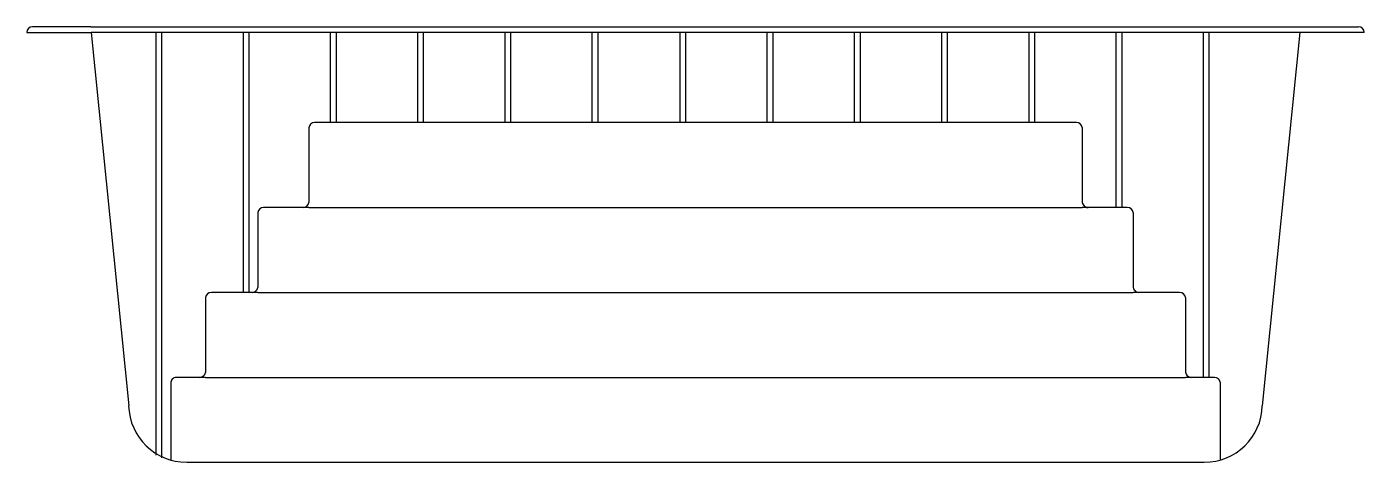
# Model space of a CAD drawing. Extents: x -1182.26 to -1177.66, y 382.96 to 384.46.
import ezdxf

# ---------------------------------------------------------------- set-up
doc = ezdxf.new("R2010")
doc.units = 0
doc.header["$LTSCALE"] = 10
doc.header["$MEASUREMENT"] = 0
doc.layers.add('Piscinas_Fibratec', color=4, linetype='CONTINUOUS')

msp = doc.modelspace()

# ---------------------------------------------------------------- linework, layer by layer
at = {"layer": 'Piscinas_Fibratec', "color": 2}
for p, q in [((-1182.263, 384.4388), (-1182.043, 384.4388)), ((-1182.043, 384.4588), (-1182.243, 384.4588)), ((-1182.043, 384.4588), (-1177.883, 384.4588)), ((-1177.885, 384.4388), (-1182.041, 384.4388)), ((-1177.883, 384.4588), (-1177.683, 384.4588)), ((-1177.663, 384.4388), (-1177.883, 384.4388))]:
    msp.add_line(p, q, dxfattribs=at)
at = {"layer": 'Piscinas_Fibratec'}
for p, q in [((-1182.041, 384.4388), (-1181.9125, 383.1533)), ((-1177.885, 384.4388), (-1178.0136, 383.1533)), ((-1181.293, 384.1106), (-1181.293, 383.8536)), ((-1178.6528, 384.1288), (-1181.2731, 384.1288)), ((-1178.633, 384.1117), (-1178.633, 383.8578)), ((-1181.293, 383.8363), (-1181.4483, 383.8363)), ((-1181.293, 383.8363), (-1178.633, 383.8363)), ((-1178.4779, 383.8363), (-1178.633, 383.8363)), ((-1181.468, 383.8194), (-1181.468, 383.5609)), ((-1178.458, 383.8187), (-1178.458, 383.5644)), ((-1181.648, 383.5259), (-1181.648, 383.2684)), ((-1181.468, 383.5438), (-1181.6282, 383.5438)), ((-1181.468, 383.5438), (-1178.458, 383.5438)), ((-1178.2979, 383.5438), (-1178.458, 383.5438)), ((-1178.278, 383.5259), (-1178.278, 383.2693)), ((-1181.768, 383.23), (-1181.768, 382.9666)), ((-1181.648, 383.2513), (-1181.7481, 383.2513)), ((-1181.648, 383.2513), (-1178.278, 383.2513)), ((-1178.1778, 383.2513), (-1178.278, 383.2513)), ((-1178.158, 383.2345), (-1178.158, 382.9666)), ((-1181.7126, 382.9588), (-1178.2135, 382.9588))]:
    msp.add_line(p, q, dxfattribs=at)
at = {"layer": 'Piscinas_Fibratec', "color": 1}
for p, q in [((-1181.8181, 382.9836), (-1181.8181, 384.4388)), ((-1181.7981, 382.974), (-1181.7981, 384.4388)), ((-1181.5181, 383.5438), (-1181.5181, 384.4388)), ((-1181.4981, 383.5438), (-1181.4981, 384.4388)), ((-1181.2181, 384.1288), (-1181.2181, 384.4388)), ((-1181.1981, 384.1288), (-1181.1981, 384.4388)), ((-1180.9181, 384.1288), (-1180.9181, 384.4388)), ((-1180.8981, 384.1288), (-1180.8981, 384.4388)), ((-1180.6181, 384.1288), (-1180.6181, 384.4388)), ((-1180.5981, 384.1288), (-1180.5981, 384.4388)), ((-1180.3181, 384.1288), (-1180.3181, 384.4388)), ((-1180.2981, 384.1288), (-1180.2981, 384.4388)), ((-1180.016, 384.1288), (-1180.016, 384.4388)), ((-1179.996, 384.1288), (-1179.996, 384.4388)), ((-1179.716, 384.1288), (-1179.716, 384.4388)), ((-1179.696, 384.1288), (-1179.696, 384.4388)), ((-1179.416, 384.1288), (-1179.416, 384.4388)), ((-1179.396, 384.1288), (-1179.396, 384.4388)), ((-1179.116, 384.1288), (-1179.116, 384.4388)), ((-1179.096, 384.1288), (-1179.096, 384.4388)), ((-1178.816, 384.1288), (-1178.816, 384.4388)), ((-1178.796, 384.1288), (-1178.796, 384.4388)), ((-1178.516, 383.8363), (-1178.516, 384.4388)), ((-1178.496, 383.8363), (-1178.496, 384.4388)), ((-1178.216, 383.2513), (-1178.216, 384.4388)), ((-1178.196, 383.2513), (-1178.196, 384.4388))]:
    msp.add_line(p, q, dxfattribs=at)
at = {"layer": 'Piscinas_Fibratec', "color": 2}
for centre, start, end in [((-1182.243, 384.4388), 90, 180), ((-1177.683, 384.4388), 360, 90)]:
    msp.add_arc(centre, 0.02, start, end, dxfattribs=at)
at = {"layer": 'Piscinas_Fibratec'}
for centre, radius, start, end in [((-1181.2731, 384.1088), 0.02, 90, 174.9035), ((-1178.6528, 384.1088), 0.02, 8.3987, 90), ((-1181.4483, 383.8163), 0.02, 90, 170.9168), ((-1181.3129, 383.8563), 0.02, 270, 352.3954), ((-1178.6131, 383.8563), 0.02, 175.6396, 270), ((-1178.4779, 383.8163), 0.02, 6.9904, 90), ((-1181.4878, 383.5638), 0.02, 270, 351.736), ((-1178.438, 383.5638), 0.02, 178.3083, 270), ((-1181.6282, 383.5238), 0.02, 90, 173.7822), ((-1178.2979, 383.5238), 0.02, 6.1575, 90), ((-1181.7481, 383.2313), 0.02, 90, 183.5776), ((-1181.6678, 383.2713), 0.02, 270, 351.8117), ((-1178.2581, 383.2713), 0.02, 185.7392, 270), ((-1178.1778, 383.2313), 0.02, 9.1379, 90), ((-1181.7126, 383.1588), 0.2, 181.5634, 270), ((-1178.2135, 383.1588), 0.2, 270, 358.4366)]:
    msp.add_arc(centre, radius, start, end, dxfattribs=at)

doc.saveas('drawing.dxf')
